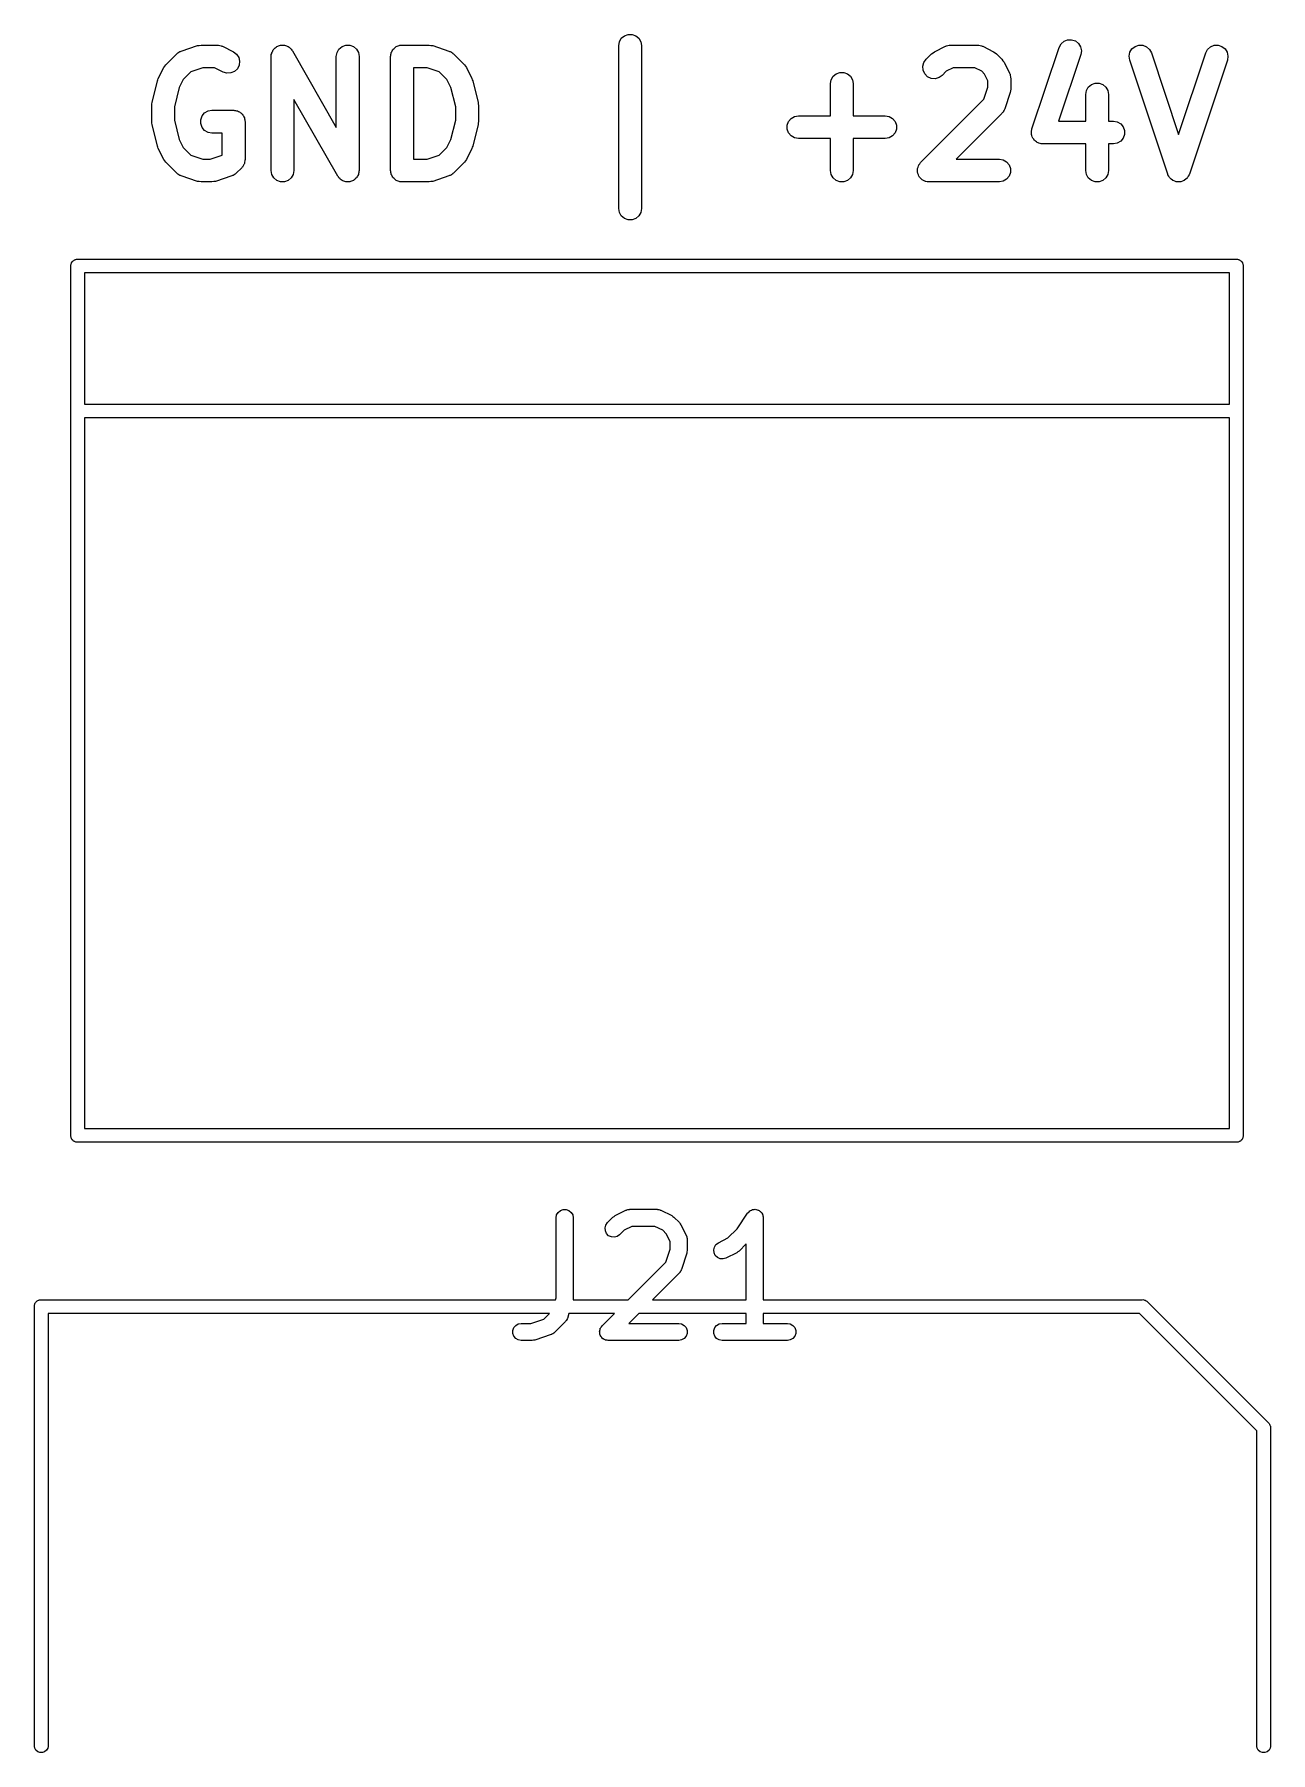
# Model space of a CAD drawing. Extents: x 100.8 to 195, y -113.5 to -35.1.
# Drawn here: x 129.2 to 140.04, y -50.62 to -35.56 of the extents above; entities that cross this region are included whole.
import ezdxf

# ---------------------------------------------------------------- set-up
doc = ezdxf.new("R2010")
doc.units = 0
doc.header["$MEASUREMENT"] = 0
doc.layers.add('BLACK', color=7, linetype='CONTINUOUS')

msp = doc.modelspace()

# ---------------------------------------------------------------- linework, layer by layer
at = {"layer": 'BLACK', "linetype": 'CONTINUOUS'}
for p, q in [((130.487, -35.7051), (130.63, -35.6575)), ((130.63, -35.6575), (130.646, -35.6552)), ((130.646, -35.6552), (130.662, -35.6524)), ((130.662, -35.6524), (130.805, -35.6524)), ((130.805, -35.6524), (130.81, -35.6534)), ((130.81, -35.6534), (130.816, -35.653)), ((130.816, -35.653), (130.827, -35.6564)), ((130.827, -35.6564), (130.839, -35.6584)), ((130.839, -35.6584), (130.844, -35.6613)), ((130.844, -35.6613), (130.849, -35.6629)), ((130.849, -35.6629), (130.945, -35.7106)), ((131.295, -35.6955), (131.3, -35.6881)), ((131.3, -35.6881), (131.306, -35.6823)), ((131.306, -35.6823), (131.312, -35.6755)), ((131.312, -35.6755), (131.32, -35.6713)), ((131.32, -35.6713), (131.326, -35.6658)), ((131.326, -35.6658), (131.335, -35.6627)), ((131.335, -35.6627), (131.342, -35.6583)), ((131.342, -35.6583), (131.351, -35.6568)), ((131.351, -35.6568), (131.359, -35.6539)), ((131.359, -35.6539), (131.368, -35.6539)), ((131.368, -35.6539), (131.377, -35.6524)), ((131.377, -35.6524), (131.385, -35.6539)), ((131.385, -35.6539), (131.394, -35.6539)), ((131.394, -35.6539), (131.402, -35.657)), ((131.402, -35.657), (131.411, -35.6586)), ((131.411, -35.6586), (131.418, -35.6629)), ((131.418, -35.6629), (131.426, -35.6658)), ((131.426, -35.6658), (131.433, -35.6715)), ((131.433, -35.6715), (131.441, -35.6761)), ((131.441, -35.6761), (131.446, -35.6826)), ((131.446, -35.6826), (131.453, -35.6881)), ((131.453, -35.6881), (131.457, -35.6959)), ((131.854, -35.7182), (131.871, -35.6881)), ((131.871, -35.6881), (131.898, -35.6658)), ((131.898, -35.6658), (131.93, -35.6539)), ((131.93, -35.6539), (131.965, -35.6539)), ((131.965, -35.6539), (131.998, -35.6658)), ((131.998, -35.6658), (132.024, -35.6881)), ((132.024, -35.6881), (132.042, -35.7182)), ((132.343, -35.6957), (132.347, -35.6881)), ((132.347, -35.6881), (132.354, -35.6825)), ((132.354, -35.6825), (132.36, -35.6758)), ((132.36, -35.6758), (132.367, -35.6714)), ((132.367, -35.6714), (132.374, -35.6658)), ((132.374, -35.6658), (132.382, -35.6628)), ((132.382, -35.6628), (132.39, -35.6584)), ((132.39, -35.6584), (132.398, -35.6569)), ((132.398, -35.6569), (132.406, -35.6539)), ((132.406, -35.6539), (132.415, -35.6539)), ((132.415, -35.6539), (132.424, -35.6524)), ((132.424, -35.6524), (132.662, -35.6524)), ((132.662, -35.6524), (132.678, -35.6552)), ((132.678, -35.6552), (132.694, -35.6575)), ((132.694, -35.6575), (132.836, -35.7051)), ((134.324, -35.6571), (134.33, -35.6229)), ((134.324, -37.0857), (134.324, -35.6571)), ((134.33, -35.6229), (134.347, -35.5929)), ((134.347, -35.5929), (134.374, -35.5705)), ((134.374, -35.5705), (134.406, -35.5587)), ((134.406, -35.5587), (134.441, -35.5587)), ((134.441, -35.5587), (134.474, -35.5705)), ((134.474, -35.5705), (134.5, -35.5929)), ((134.5, -35.5929), (134.518, -35.6229)), ((134.518, -35.6229), (134.524, -35.6571)), ((134.524, -35.6571), (134.524, -37.0857)), ((137.093, -35.7106), (137.189, -35.6629)), ((137.189, -35.6629), (137.194, -35.6613)), ((137.194, -35.6613), (137.199, -35.6584)), ((137.199, -35.6584), (137.211, -35.6564)), ((137.211, -35.6564), (137.222, -35.653)), ((137.222, -35.653), (137.228, -35.6534)), ((137.228, -35.6534), (137.233, -35.6524)), ((137.233, -35.6524), (137.471, -35.6524)), ((137.471, -35.6524), (137.477, -35.6534)), ((137.477, -35.6534), (137.483, -35.653)), ((137.483, -35.653), (137.494, -35.6564)), ((137.494, -35.6564), (137.506, -35.6584)), ((137.506, -35.6584), (137.511, -35.6613)), ((137.511, -35.6613), (137.516, -35.6629)), ((137.516, -35.6629), (137.611, -35.7106)), ((137.948, -36.3874), (138.186, -35.6731)), ((138.186, -35.6731), (138.203, -35.6426)), ((138.203, -35.6426), (138.229, -35.6196)), ((138.229, -35.6196), (138.261, -35.6068)), ((138.261, -35.6068), (138.296, -35.6058)), ((138.296, -35.6058), (138.329, -35.6168)), ((138.329, -35.6168), (138.356, -35.6384)), ((138.356, -35.6384), (138.374, -35.668)), ((138.374, -35.668), (138.381, -35.702)), ((138.807, -35.7156), (138.825, -35.686)), ((138.825, -35.686), (138.852, -35.6644)), ((138.852, -35.6644), (138.885, -35.6535)), ((138.885, -35.6535), (138.92, -35.6544)), ((138.92, -35.6544), (138.952, -35.6672)), ((138.952, -35.6672), (138.978, -35.6902)), ((138.978, -35.6902), (138.995, -35.7208)), ((139.472, -35.7208), (139.488, -35.6902)), ((139.488, -35.6902), (139.514, -35.6672)), ((139.514, -35.6672), (139.547, -35.6544)), ((139.547, -35.6544), (139.581, -35.6535)), ((139.581, -35.6535), (139.614, -35.6644)), ((139.614, -35.6644), (139.641, -35.686)), ((139.641, -35.686), (139.66, -35.7156)), ((130.334, -35.8505), (130.344, -35.8377)), ((130.344, -35.8377), (130.353, -35.8245)), ((130.353, -35.8245), (130.448, -35.7293)), ((130.448, -35.7293), (130.453, -35.726)), ((130.453, -35.726), (130.457, -35.7217)), ((130.457, -35.7217), (130.467, -35.7161)), ((130.467, -35.7161), (130.477, -35.7094)), ((130.477, -35.7094), (130.482, -35.7079)), ((130.482, -35.7079), (130.487, -35.7051)), ((130.945, -35.7106), (130.973, -35.7312)), ((130.973, -35.7312), (130.992, -35.7602)), ((130.996, -35.8285), (130.98, -35.8596)), ((130.992, -35.7602), (131, -35.794)), ((131, -35.794), (130.996, -35.8285)), ((131.276, -35.7524), (131.278, -35.7435)), ((131.276, -36.7524), (131.276, -35.7524)), ((131.278, -35.7346), (131.281, -35.7266)), ((131.278, -35.7435), (131.278, -35.7346)), ((131.281, -35.7266), (131.282, -35.7182)), ((131.282, -35.7182), (131.287, -35.7104)), ((131.287, -35.7104), (131.29, -35.702)), ((131.29, -35.702), (131.295, -35.6955)), ((131.457, -35.6959), (131.463, -35.7028)), ((131.463, -35.7028), (131.848, -36.3758)), ((131.848, -35.7524), (131.854, -35.7182)), ((131.848, -36.3758), (131.848, -35.7524)), ((132.042, -35.7182), (132.048, -35.7524)), ((132.048, -35.7524), (132.048, -36.7524)), ((132.324, -35.7524), (132.325, -35.7438)), ((132.324, -36.7524), (132.324, -35.7524)), ((132.325, -35.735), (132.328, -35.7268)), ((132.325, -35.7438), (132.325, -35.735)), ((132.328, -35.7268), (132.33, -35.7182)), ((132.33, -35.7182), (132.334, -35.7106)), ((132.334, -35.7106), (132.337, -35.7024)), ((132.337, -35.7024), (132.343, -35.6957)), ((132.836, -35.7051), (132.841, -35.7079)), ((132.841, -35.7079), (132.847, -35.7094)), ((132.847, -35.7094), (132.857, -35.7161)), ((132.857, -35.7161), (132.867, -35.7217)), ((132.867, -35.7217), (132.871, -35.726)), ((132.871, -35.726), (132.875, -35.7293)), ((132.875, -35.7293), (132.971, -35.8245)), ((132.971, -35.8245), (132.98, -35.8377)), ((132.98, -35.8377), (132.989, -35.8505)), ((136.991, -35.8389), (137, -35.8054)), ((136.994, -35.8735), (136.991, -35.8389)), ((137, -35.8054), (137.02, -35.7769)), ((137.02, -35.7769), (137.067, -35.7293)), ((137.067, -35.7293), (137.081, -35.7201)), ((137.081, -35.7201), (137.093, -35.7106)), ((137.611, -35.7106), (137.624, -35.7201)), ((137.624, -35.7201), (137.637, -35.7293)), ((137.637, -35.7293), (137.685, -35.7769)), ((137.685, -35.7769), (137.694, -35.79)), ((137.694, -35.79), (137.704, -35.8029)), ((137.704, -35.8029), (137.751, -35.8981)), ((138.376, -35.7364), (138.182, -36.319)), ((138.381, -35.702), (138.376, -35.7364)), ((138.8, -35.7496), (138.807, -35.7156)), ((138.805, -35.784), (138.8, -35.7496)), ((139.138, -36.784), (138.805, -35.784)), ((138.995, -35.7208), (139.233, -36.4362)), ((139.233, -36.4362), (139.472, -35.7208)), ((139.662, -35.784), (139.328, -36.784)), ((139.66, -35.7156), (139.667, -35.7496)), ((139.667, -35.7496), (139.662, -35.784)), ((130.232, -36.1567), (130.279, -35.9662)), ((130.279, -35.9662), (130.284, -35.9562)), ((130.284, -35.9562), (130.287, -35.9458)), ((130.287, -35.9458), (130.334, -35.8505)), ((130.506, -35.9545), (130.471, -36.0254)), ((130.573, -35.8874), (130.506, -35.9545)), ((130.678, -35.8524), (130.573, -35.8874)), ((130.781, -35.8524), (130.678, -35.8524)), ((130.855, -35.8894), (130.781, -35.8524)), ((130.889, -35.8993), (130.855, -35.8894)), ((130.923, -35.8973), (130.889, -35.8993)), ((130.955, -35.8835), (130.923, -35.8973)), ((130.98, -35.8596), (130.955, -35.8835)), ((132.524, -35.8524), (132.524, -36.6524)), ((132.646, -35.8524), (132.524, -35.8524)), ((132.751, -35.8874), (132.646, -35.8524)), ((132.818, -35.9545), (132.751, -35.8874)), ((132.853, -36.0254), (132.818, -35.9545)), ((132.989, -35.8505), (133.037, -35.9458)), ((133.037, -35.9458), (133.04, -35.9562)), ((133.04, -35.9562), (133.045, -35.9662)), ((133.045, -35.9662), (133.092, -36.1567)), ((136.181, -35.9905), (136.187, -35.9563)), ((136.181, -36.2714), (136.181, -35.9905)), ((136.187, -35.9563), (136.204, -35.9262)), ((136.204, -35.9262), (136.231, -35.9039)), ((136.231, -35.9039), (136.264, -35.892)), ((136.264, -35.892), (136.298, -35.892)), ((136.298, -35.892), (136.331, -35.9039)), ((136.331, -35.9039), (136.358, -35.9262)), ((136.358, -35.9262), (136.375, -35.9563)), ((136.375, -35.9563), (136.381, -35.9905)), ((136.381, -35.9905), (136.381, -36.2714)), ((137.009, -35.905), (136.994, -35.8735)), ((137.033, -35.9295), (137.009, -35.905)), ((137.065, -35.9442), (137.033, -35.9295)), ((137.099, -35.9472), (137.065, -35.9442)), ((137.133, -35.9382), (137.099, -35.9472)), ((137.161, -35.9183), (137.133, -35.9382)), ((137.197, -35.8822), (137.161, -35.9183)), ((137.257, -35.8524), (137.197, -35.8822)), ((137.448, -35.8524), (137.257, -35.8524)), ((137.507, -35.8822), (137.448, -35.8524)), ((137.532, -35.9069), (137.507, -35.8822)), ((137.562, -35.9665), (137.532, -35.9069)), ((137.562, -36.0219), (137.562, -35.9665)), ((137.751, -35.8981), (137.753, -35.9037)), ((137.753, -35.9037), (137.756, -35.9087)), ((137.756, -35.9087), (137.758, -35.9202)), ((137.758, -35.9202), (137.761, -35.9314)), ((137.761, -35.9314), (137.761, -35.9372)), ((137.761, -35.9372), (137.762, -35.9429)), ((137.762, -35.9429), (137.762, -36.0381)), ((138.469, -35.9991), (138.502, -35.9872)), ((138.502, -35.9872), (138.536, -35.9872)), ((138.536, -35.9872), (138.569, -35.9991)), ((130.471, -36.0254), (130.429, -36.1933)), ((131.861, -36.802), (131.476, -36.1289)), ((131.476, -36.1289), (131.476, -36.7524)), ((132.895, -36.1933), (132.853, -36.0254)), ((136.972, -36.6817), (137.527, -36.1269)), ((137.527, -36.1269), (137.562, -36.0219)), ((137.757, -36.0697), (137.709, -36.2126)), ((137.759, -36.0539), (137.757, -36.0697)), ((137.762, -36.0381), (137.759, -36.0539)), ((138.419, -36.0857), (138.425, -36.0515)), ((138.419, -36.319), (138.419, -36.0857)), ((138.425, -36.0515), (138.442, -36.0214)), ((138.442, -36.0214), (138.469, -35.9991)), ((138.569, -35.9991), (138.596, -36.0214)), ((138.596, -36.0214), (138.613, -36.0515)), ((138.613, -36.0515), (138.619, -36.0857)), ((138.619, -36.0857), (138.619, -36.319)), ((130.229, -36.181), (130.231, -36.1689)), ((130.229, -36.3238), (130.229, -36.181)), ((130.231, -36.1689), (130.232, -36.1567)), ((130.429, -36.1933), (130.429, -36.3115)), ((130.659, -36.3064), (130.671, -36.2738)), ((130.671, -36.2738), (130.693, -36.2472)), ((130.693, -36.2472), (130.723, -36.2298)), ((130.723, -36.2298), (130.757, -36.2238)), ((130.757, -36.2238), (130.948, -36.2238)), ((130.948, -36.2238), (130.956, -36.2253)), ((130.956, -36.2253), (130.965, -36.2253)), ((130.965, -36.2253), (130.973, -36.2283)), ((130.973, -36.2283), (130.982, -36.2298)), ((130.982, -36.2298), (130.989, -36.2342)), ((130.989, -36.2342), (130.998, -36.2372)), ((130.998, -36.2372), (131.004, -36.2428)), ((131.004, -36.2428), (131.012, -36.2472)), ((131.012, -36.2472), (131.018, -36.2539)), ((131.018, -36.2539), (131.024, -36.2595)), ((131.024, -36.2595), (131.029, -36.2671)), ((131.029, -36.2671), (131.034, -36.2738)), ((131.034, -36.2738), (131.037, -36.282)), ((131.037, -36.282), (131.042, -36.2896)), ((131.042, -36.2896), (131.043, -36.2982)), ((132.895, -36.3115), (132.895, -36.1933)), ((133.092, -36.1567), (133.093, -36.1689)), ((133.093, -36.1689), (133.095, -36.181)), ((133.095, -36.181), (133.095, -36.3238)), ((135.813, -36.3214), (135.836, -36.2948)), ((135.836, -36.2948), (135.866, -36.2775)), ((135.866, -36.2775), (135.9, -36.2714)), ((135.9, -36.2714), (136.181, -36.2714)), ((136.381, -36.2714), (136.662, -36.2714)), ((136.662, -36.2714), (136.696, -36.2775)), ((136.696, -36.2775), (136.726, -36.2948)), ((136.726, -36.2948), (136.749, -36.3214)), ((137.685, -36.2517), (137.284, -36.6524)), ((137.688, -36.2469), (137.685, -36.2517)), ((137.693, -36.2431), (137.688, -36.2469)), ((137.698, -36.2328), (137.693, -36.2431)), ((137.705, -36.2232), (137.698, -36.2328)), ((137.706, -36.2176), (137.705, -36.2232)), ((137.709, -36.2126), (137.706, -36.2176)), ((130.231, -36.3359), (130.229, -36.3238)), ((130.232, -36.3481), (130.231, -36.3359)), ((130.279, -36.5385), (130.232, -36.3481)), ((130.429, -36.3115), (130.471, -36.4794)), ((130.659, -36.3412), (130.659, -36.3064)), ((130.671, -36.3738), (130.659, -36.3412)), ((130.693, -36.4004), (130.671, -36.3738)), ((130.723, -36.4178), (130.693, -36.4004)), ((130.757, -36.4238), (130.723, -36.4178)), ((130.848, -36.4238), (130.757, -36.4238)), ((130.848, -36.6157), (130.848, -36.4238)), ((131.043, -36.2982), (131.046, -36.3064)), ((131.046, -36.3064), (131.046, -36.3152)), ((131.046, -36.3152), (131.048, -36.3238)), ((131.048, -36.3238), (131.048, -36.6571)), ((132.853, -36.4794), (132.895, -36.3115)), ((133.092, -36.3481), (133.045, -36.5385)), ((133.093, -36.3359), (133.092, -36.3481)), ((133.095, -36.3238), (133.093, -36.3359)), ((135.802, -36.3541), (135.813, -36.3214)), ((135.802, -36.3888), (135.802, -36.3541)), ((135.813, -36.4214), (135.802, -36.3888)), ((135.836, -36.448), (135.813, -36.4214)), ((135.866, -36.4654), (135.836, -36.448)), ((136.726, -36.448), (136.696, -36.4654)), ((136.749, -36.4214), (136.726, -36.448)), ((136.749, -36.3214), (136.76, -36.3541)), ((136.76, -36.3888), (136.749, -36.4214)), ((136.76, -36.3541), (136.76, -36.3888)), ((137.943, -36.4218), (137.944, -36.4118)), ((137.944, -36.429), (137.943, -36.4218)), ((137.944, -36.4017), (137.947, -36.3947)), ((137.944, -36.4118), (137.944, -36.4017)), ((137.944, -36.4364), (137.944, -36.429)), ((137.948, -36.4459), (137.944, -36.4364)), ((137.947, -36.3947), (137.948, -36.3874)), ((137.95, -36.4558), (137.948, -36.4459)), ((138.182, -36.319), (138.419, -36.319)), ((138.619, -36.319), (138.662, -36.319)), ((138.662, -36.319), (138.696, -36.3251)), ((138.696, -36.3251), (138.726, -36.3424)), ((138.726, -36.3424), (138.749, -36.369)), ((138.749, -36.369), (138.76, -36.4017)), ((138.76, -36.4364), (138.749, -36.469)), ((138.76, -36.4017), (138.76, -36.4364)), ((130.284, -36.5485), (130.279, -36.5385)), ((130.287, -36.559), (130.284, -36.5485)), ((130.334, -36.6542), (130.287, -36.559)), ((130.471, -36.4794), (130.506, -36.5503)), ((130.506, -36.5503), (130.573, -36.6174)), ((132.751, -36.6174), (132.818, -36.5503)), ((132.818, -36.5503), (132.853, -36.4794)), ((133.037, -36.559), (132.989, -36.6542)), ((133.04, -36.5485), (133.037, -36.559)), ((133.045, -36.5385), (133.04, -36.5485)), ((135.9, -36.4714), (135.866, -36.4654)), ((136.181, -36.4714), (135.9, -36.4714)), ((136.181, -36.7524), (136.181, -36.4714)), ((136.662, -36.4714), (136.381, -36.4714)), ((136.381, -36.4714), (136.381, -36.7524)), ((136.696, -36.4654), (136.662, -36.4714)), ((137.954, -36.4621), (137.95, -36.4558)), ((137.956, -36.469), (137.954, -36.4621)), ((137.963, -36.4768), (137.956, -36.469)), ((137.968, -36.4854), (137.963, -36.4768)), ((137.974, -36.49), (137.968, -36.4854)), ((137.979, -36.4957), (137.974, -36.49)), ((137.987, -36.5007), (137.979, -36.4957)), ((137.995, -36.507), (137.987, -36.5007)), ((138.002, -36.5093), (137.995, -36.507)), ((138.009, -36.513), (138.002, -36.5093)), ((138.019, -36.5148), (138.009, -36.513)), ((138.028, -36.518), (138.019, -36.5148)), ((138.036, -36.5178), (138.028, -36.518)), ((138.043, -36.519), (138.036, -36.5178)), ((138.419, -36.519), (138.043, -36.519)), ((138.419, -36.7524), (138.419, -36.519)), ((138.662, -36.519), (138.619, -36.519)), ((138.619, -36.519), (138.619, -36.7524)), ((138.696, -36.513), (138.662, -36.519)), ((138.726, -36.4957), (138.696, -36.513)), ((138.749, -36.469), (138.726, -36.4957)), ((130.344, -36.6671), (130.334, -36.6542)), ((130.353, -36.6802), (130.344, -36.6671)), ((130.448, -36.7755), (130.353, -36.6802)), ((130.573, -36.6174), (130.678, -36.6524)), ((130.678, -36.6524), (130.741, -36.6524)), ((130.741, -36.6524), (130.846, -36.6174)), ((130.846, -36.6174), (130.848, -36.6157)), ((131.018, -36.7279), (130.971, -36.7755)), ((131.021, -36.7242), (131.018, -36.7279)), ((131.024, -36.7214), (131.021, -36.7242)), ((131.031, -36.7101), (131.024, -36.7214)), ((131.038, -36.6994), (131.031, -36.7101)), ((131.039, -36.6952), (131.038, -36.6994)), ((131.042, -36.6913), (131.039, -36.6952)), ((131.044, -36.6785), (131.042, -36.6913)), ((131.047, -36.6659), (131.044, -36.6785)), ((131.048, -36.6571), (131.047, -36.6615)), ((131.047, -36.6615), (131.047, -36.6659)), ((132.524, -36.6524), (132.646, -36.6524)), ((132.646, -36.6524), (132.751, -36.6174)), ((132.971, -36.6802), (132.875, -36.7755)), ((132.98, -36.6671), (132.971, -36.6802)), ((132.989, -36.6542), (132.98, -36.6671)), ((136.943, -36.7437), (136.944, -36.7394)), ((136.944, -36.7567), (136.943, -36.7437)), ((136.944, -36.735), (136.949, -36.7227)), ((136.944, -36.7394), (136.944, -36.735)), ((136.949, -36.7227), (136.952, -36.7101)), ((136.952, -36.7101), (136.955, -36.7065)), ((136.955, -36.7065), (136.956, -36.7024)), ((136.956, -36.7024), (136.965, -36.6924)), ((136.965, -36.6924), (136.972, -36.6817)), ((137.284, -36.6524), (137.662, -36.6524)), ((137.662, -36.6524), (137.696, -36.6584)), ((137.696, -36.6584), (137.726, -36.6758)), ((137.726, -36.6758), (137.749, -36.7024)), ((137.749, -36.7024), (137.76, -36.735)), ((137.76, -36.735), (137.76, -36.7697)), ((130.453, -36.7788), (130.448, -36.7755)), ((130.457, -36.7831), (130.453, -36.7788)), ((130.467, -36.7887), (130.457, -36.7831)), ((130.477, -36.7954), (130.467, -36.7887)), ((130.482, -36.7969), (130.477, -36.7954)), ((130.487, -36.7996), (130.482, -36.7969)), ((130.63, -36.8472), (130.487, -36.7996)), ((130.646, -36.8496), (130.63, -36.8472)), ((130.662, -36.8524), (130.646, -36.8496)), ((130.757, -36.8524), (130.662, -36.8524)), ((130.773, -36.8496), (130.757, -36.8524)), ((130.789, -36.8472), (130.773, -36.8496)), ((130.932, -36.7996), (130.789, -36.8472)), ((130.937, -36.7969), (130.932, -36.7996)), ((130.942, -36.7954), (130.937, -36.7969)), ((130.952, -36.7887), (130.942, -36.7954)), ((130.962, -36.7831), (130.952, -36.7887)), ((130.966, -36.7788), (130.962, -36.7831)), ((130.971, -36.7755), (130.966, -36.7788)), ((131.282, -36.7866), (131.276, -36.7524)), ((131.3, -36.8167), (131.282, -36.7866)), ((131.326, -36.839), (131.3, -36.8167)), ((131.359, -36.8509), (131.326, -36.839)), ((131.394, -36.8509), (131.359, -36.8509)), ((131.426, -36.839), (131.394, -36.8509)), ((131.453, -36.8167), (131.426, -36.839)), ((131.47, -36.7866), (131.453, -36.8167)), ((131.476, -36.7524), (131.47, -36.7866)), ((131.867, -36.8089), (131.861, -36.802)), ((131.871, -36.8167), (131.867, -36.8089)), ((131.878, -36.8221), (131.871, -36.8167)), ((131.883, -36.8287), (131.878, -36.8221)), ((131.891, -36.8332), (131.883, -36.8287)), ((131.898, -36.839), (131.891, -36.8332)), ((131.906, -36.8419), (131.898, -36.839)), ((131.913, -36.8462), (131.906, -36.8419)), ((131.922, -36.8478), (131.913, -36.8462)), ((131.93, -36.8509), (131.922, -36.8478)), ((131.939, -36.8509), (131.93, -36.8509)), ((131.947, -36.8524), (131.939, -36.8509)), ((131.956, -36.8509), (131.947, -36.8524)), ((131.965, -36.8509), (131.956, -36.8509)), ((131.973, -36.8479), (131.965, -36.8509)), ((131.981, -36.8465), (131.973, -36.8479)), ((131.989, -36.8421), (131.981, -36.8465)), ((131.998, -36.839), (131.989, -36.8421)), ((132.004, -36.8335), (131.998, -36.839)), ((132.012, -36.8293), (132.004, -36.8335)), ((132.017, -36.8224), (132.012, -36.8293)), ((132.024, -36.8167), (132.017, -36.8224)), ((132.028, -36.8093), (132.024, -36.8167)), ((132.034, -36.8028), (132.028, -36.8093)), ((132.037, -36.7944), (132.034, -36.8028)), ((132.042, -36.7866), (132.037, -36.7944)), ((132.043, -36.7782), (132.042, -36.7866)), ((132.046, -36.7702), (132.043, -36.7782)), ((132.048, -36.7524), (132.046, -36.7612)), ((132.046, -36.7612), (132.046, -36.7702)), ((132.325, -36.761), (132.324, -36.7524)), ((132.325, -36.7697), (132.325, -36.761)), ((132.328, -36.778), (132.325, -36.7697)), ((132.33, -36.7866), (132.328, -36.778)), ((132.334, -36.7942), (132.33, -36.7866)), ((132.337, -36.8024), (132.334, -36.7942)), ((132.343, -36.8091), (132.337, -36.8024)), ((132.347, -36.8167), (132.343, -36.8091)), ((132.354, -36.8223), (132.347, -36.8167)), ((132.36, -36.829), (132.354, -36.8223)), ((132.367, -36.8334), (132.36, -36.829)), ((132.374, -36.839), (132.367, -36.8334)), ((132.382, -36.842), (132.374, -36.839)), ((132.39, -36.8463), (132.382, -36.842)), ((132.398, -36.8479), (132.39, -36.8463)), ((132.406, -36.8509), (132.398, -36.8479)), ((132.415, -36.8509), (132.406, -36.8509)), ((132.424, -36.8524), (132.415, -36.8509)), ((132.662, -36.8524), (132.424, -36.8524)), ((132.678, -36.8496), (132.662, -36.8524)), ((132.694, -36.8472), (132.678, -36.8496)), ((132.836, -36.7996), (132.694, -36.8472)), ((132.841, -36.7969), (132.836, -36.7996)), ((132.847, -36.7954), (132.841, -36.7969)), ((132.857, -36.7887), (132.847, -36.7954)), ((132.867, -36.7831), (132.857, -36.7887)), ((132.871, -36.7788), (132.867, -36.7831)), ((132.875, -36.7755), (132.871, -36.7788)), ((136.187, -36.7866), (136.181, -36.7524)), ((136.204, -36.8167), (136.187, -36.7866)), ((136.231, -36.839), (136.204, -36.8167)), ((136.264, -36.8509), (136.231, -36.839)), ((136.298, -36.8509), (136.264, -36.8509)), ((136.331, -36.839), (136.298, -36.8509)), ((136.358, -36.8167), (136.331, -36.839)), ((136.375, -36.7866), (136.358, -36.8167)), ((136.381, -36.7524), (136.375, -36.7866)), ((136.944, -36.7697), (136.944, -36.7567)), ((136.946, -36.7739), (136.944, -36.7697)), ((136.946, -36.7783), (136.946, -36.7739)), ((136.952, -36.7901), (136.946, -36.7783)), ((136.956, -36.8024), (136.952, -36.7901)), ((136.959, -36.8058), (136.956, -36.8024)), ((136.961, -36.8097), (136.959, -36.8058)), ((136.97, -36.819), (136.961, -36.8097)), ((136.979, -36.829), (136.97, -36.819)), ((136.982, -36.8312), (136.979, -36.829)), ((136.985, -36.8343), (136.982, -36.8312)), ((136.997, -36.8398), (136.985, -36.8343)), ((137.009, -36.8463), (136.997, -36.8398)), ((137.013, -36.8471), (137.009, -36.8463)), ((137.017, -36.849), (137.013, -36.8471)), ((137.03, -36.8501), (137.017, -36.849)), ((137.043, -36.8524), (137.03, -36.8501)), ((137.662, -36.8524), (137.043, -36.8524)), ((137.696, -36.8463), (137.662, -36.8524)), ((137.726, -36.829), (137.696, -36.8463)), ((137.749, -36.8024), (137.726, -36.829)), ((137.76, -36.7697), (137.749, -36.8024)), ((138.425, -36.7866), (138.419, -36.7524)), ((138.442, -36.8167), (138.425, -36.7866)), ((138.469, -36.839), (138.442, -36.8167)), ((138.502, -36.8509), (138.469, -36.839)), ((138.536, -36.8509), (138.502, -36.8509)), ((138.569, -36.839), (138.536, -36.8509)), ((138.596, -36.8167), (138.569, -36.839)), ((138.613, -36.7866), (138.596, -36.8167)), ((138.619, -36.7524), (138.613, -36.7866)), ((139.14, -36.7864), (139.138, -36.784)), ((139.14, -36.7891), (139.14, -36.7864)), ((139.148, -36.8016), (139.14, -36.7891)), ((139.155, -36.8145), (139.148, -36.8016)), ((139.157, -36.8164), (139.155, -36.8145)), ((139.159, -36.8187), (139.157, -36.8164)), ((139.17, -36.8279), (139.159, -36.8187)), ((139.181, -36.8376), (139.17, -36.8279)), ((139.184, -36.8386), (139.181, -36.8376)), ((139.186, -36.8403), (139.184, -36.8386)), ((139.2, -36.845), (139.186, -36.8403)), ((139.213, -36.8503), (139.2, -36.845)), ((139.216, -36.8504), (139.213, -36.8503)), ((139.219, -36.8513), (139.216, -36.8504)), ((139.233, -36.8509), (139.219, -36.8513)), ((139.248, -36.8513), (139.233, -36.8509)), ((139.251, -36.8504), (139.248, -36.8513)), ((139.253, -36.8503), (139.251, -36.8504)), ((139.267, -36.845), (139.253, -36.8503)), ((139.281, -36.8403), (139.267, -36.845)), ((139.283, -36.8386), (139.281, -36.8403)), ((139.286, -36.8376), (139.283, -36.8386)), ((139.297, -36.8279), (139.286, -36.8376)), ((139.308, -36.8187), (139.297, -36.8279)), ((139.31, -36.8164), (139.308, -36.8187)), ((139.312, -36.8145), (139.31, -36.8164)), ((139.319, -36.8016), (139.312, -36.8145)), ((139.326, -36.7891), (139.319, -36.8016)), ((139.327, -36.7864), (139.326, -36.7891)), ((139.328, -36.784), (139.327, -36.7864)), ((134.33, -37.1199), (134.324, -37.0857)), ((134.347, -37.15), (134.33, -37.1199)), ((134.374, -37.1723), (134.347, -37.15)), ((134.406, -37.1842), (134.374, -37.1723)), ((134.441, -37.1842), (134.406, -37.1842)), ((134.474, -37.1723), (134.441, -37.1842)), ((134.5, -37.15), (134.474, -37.1723)), ((134.518, -37.1199), (134.5, -37.15)), ((134.524, -37.0857), (134.518, -37.1199)), ((129.52, -37.5794), (129.522, -37.5744)), ((129.52, -37.5847), (129.52, -37.5794)), ((129.52, -37.5848), (129.52, -37.5847)), ((129.52, -45.1994), (129.52, -37.5848)), ((129.522, -37.5744), (129.523, -37.5692)), ((129.523, -37.5692), (129.525, -37.5645)), ((129.525, -37.5645), (129.527, -37.5595)), ((129.527, -37.5595), (129.531, -37.5555)), ((129.531, -37.5555), (129.533, -37.5508)), ((129.533, -37.5508), (129.537, -37.5474)), ((129.537, -37.5474), (129.541, -37.5433)), ((129.541, -37.5433), (129.545, -37.5407)), ((129.545, -37.5407), (129.55, -37.5372)), ((129.55, -37.5372), (129.555, -37.5354)), ((129.555, -37.5354), (129.559, -37.5327)), ((129.559, -37.5327), (129.564, -37.5318)), ((129.564, -37.5318), (129.569, -37.53)), ((129.569, -37.53), (129.575, -37.53)), ((129.575, -37.53), (129.575, -37.53)), ((129.575, -37.53), (139.745, -37.53)), ((129.64, -37.65), (129.64, -38.8)), ((139.68, -37.65), (129.64, -37.65)), ((139.68, -38.8), (139.68, -37.65)), ((139.745, -37.53), (139.751, -37.53)), ((139.745, -37.53), (139.745, -37.53)), ((139.751, -37.53), (139.756, -37.5318)), ((139.756, -37.5318), (139.761, -37.5327)), ((139.761, -37.5327), (139.765, -37.5354)), ((139.765, -37.5354), (139.77, -37.5372)), ((139.77, -37.5372), (139.775, -37.5407)), ((139.775, -37.5407), (139.779, -37.5433)), ((139.779, -37.5433), (139.783, -37.5474)), ((139.783, -37.5474), (139.787, -37.5508)), ((139.787, -37.5508), (139.789, -37.5555)), ((139.789, -37.5555), (139.793, -37.5595)), ((139.793, -37.5595), (139.795, -37.5645)), ((139.795, -37.5645), (139.797, -37.5692)), ((139.797, -37.5692), (139.798, -37.5744)), ((139.798, -37.5744), (139.8, -37.5794)), ((139.8, -37.5794), (139.8, -37.5847)), ((139.8, -37.5847), (139.8, -37.5848)), ((139.8, -37.5848), (139.8, -45.2152)), ((129.64, -38.8), (139.68, -38.8)), ((129.64, -38.92), (129.64, -45.15)), ((139.68, -38.92), (129.64, -38.92)), ((139.68, -45.15), (139.68, -38.92)), ((129.64, -45.15), (139.68, -45.15)), ((129.52, -45.2206), (129.52, -45.1994)), ((129.522, -45.2256), (129.52, -45.2206)), ((129.523, -45.2308), (129.522, -45.2256)), ((129.525, -45.2355), (129.523, -45.2308)), ((129.527, -45.2405), (129.525, -45.2355)), ((129.531, -45.2445), (129.527, -45.2405)), ((129.533, -45.2492), (129.531, -45.2445)), ((129.537, -45.2526), (129.533, -45.2492)), ((129.541, -45.2567), (129.537, -45.2526)), ((129.545, -45.2593), (129.541, -45.2567)), ((129.55, -45.2628), (129.545, -45.2593)), ((129.555, -45.2646), (129.55, -45.2628)), ((129.559, -45.2673), (129.555, -45.2646)), ((129.564, -45.2682), (129.559, -45.2673)), ((129.569, -45.27), (129.564, -45.2682)), ((129.575, -45.27), (129.569, -45.27)), ((139.745, -45.27), (129.575, -45.27)), ((129.575, -45.27), (129.575, -45.27)), ((139.751, -45.27), (139.745, -45.27)), ((139.745, -45.27), (139.745, -45.27)), ((139.756, -45.2682), (139.751, -45.27)), ((139.761, -45.2673), (139.756, -45.2682)), ((139.765, -45.2646), (139.761, -45.2673)), ((139.77, -45.2628), (139.765, -45.2646)), ((139.775, -45.2593), (139.77, -45.2628)), ((139.779, -45.2567), (139.775, -45.2593)), ((139.783, -45.2526), (139.779, -45.2567)), ((139.787, -45.2492), (139.783, -45.2526)), ((139.789, -45.2445), (139.787, -45.2492)), ((139.793, -45.2405), (139.789, -45.2445)), ((139.795, -45.2355), (139.793, -45.2405)), ((139.797, -45.2308), (139.795, -45.2355)), ((139.798, -45.2256), (139.797, -45.2308)), ((139.8, -45.2206), (139.798, -45.2256)), ((139.8, -45.2152), (139.8, -45.2153)), ((139.8, -45.2153), (139.8, -45.2206)), ((133.775, -45.9324), (133.78, -45.9067)), ((133.775, -46.6345), (133.775, -45.9324)), ((133.78, -45.9067), (133.793, -45.8842)), ((133.793, -45.8842), (133.813, -45.8674)), ((133.813, -45.8674), (133.837, -45.8585)), ((133.837, -45.8585), (133.863, -45.8585)), ((133.863, -45.8585), (133.888, -45.8674)), ((133.888, -45.8674), (133.908, -45.8842)), ((133.908, -45.8842), (133.921, -45.9067)), ((133.921, -45.9067), (133.925, -45.9324)), ((133.925, -45.9324), (133.925, -46.6467)), ((134.226, -45.9746), (134.274, -45.927)), ((134.274, -45.927), (134.283, -45.9201)), ((134.283, -45.9201), (134.293, -45.9129)), ((134.293, -45.9129), (134.388, -45.8653)), ((134.388, -45.8653), (134.393, -45.8641)), ((134.393, -45.8641), (134.396, -45.8619)), ((134.396, -45.8619), (134.405, -45.8604)), ((134.405, -45.8604), (134.413, -45.8579)), ((134.413, -45.8579), (134.418, -45.8581)), ((134.418, -45.8581), (134.422, -45.8574)), ((134.422, -45.8574), (134.66, -45.8574)), ((134.66, -45.8574), (134.664, -45.8581)), ((134.664, -45.8581), (134.669, -45.8579)), ((134.669, -45.8579), (134.677, -45.8604)), ((134.677, -45.8604), (134.686, -45.8619)), ((134.686, -45.8619), (134.689, -45.8641)), ((134.689, -45.8641), (134.694, -45.8653)), ((134.694, -45.8653), (134.789, -45.9129)), ((134.789, -45.9129), (134.798, -45.9201)), ((134.798, -45.9201), (134.808, -45.927)), ((134.808, -45.927), (134.856, -45.9746)), ((135.364, -46.0275), (135.455, -45.8908)), ((135.455, -45.8908), (135.458, -45.8878)), ((135.458, -45.8878), (135.46, -45.8842)), ((135.46, -45.8842), (135.467, -45.8784)), ((135.467, -45.8784), (135.473, -45.8719)), ((135.473, -45.8719), (135.476, -45.8701)), ((135.476, -45.8701), (135.48, -45.8674)), ((135.48, -45.8674), (135.488, -45.8644)), ((135.488, -45.8644), (135.496, -45.8604)), ((135.496, -45.8604), (135.5, -45.8599)), ((135.5, -45.8599), (135.504, -45.8585)), ((135.504, -45.8585), (135.513, -45.8585)), ((135.513, -45.8585), (135.522, -45.8575)), ((135.522, -45.8575), (135.526, -45.8585)), ((135.526, -45.8585), (135.53, -45.8585)), ((135.53, -45.8585), (135.539, -45.8616)), ((135.539, -45.8616), (135.547, -45.8637)), ((135.547, -45.8637), (135.551, -45.866)), ((135.551, -45.866), (135.555, -45.8674)), ((135.555, -45.8674), (135.561, -45.8732)), ((135.561, -45.8732), (135.569, -45.8781)), ((135.569, -45.8781), (135.571, -45.8815)), ((135.571, -45.8815), (135.575, -45.8842)), ((135.575, -45.8842), (135.579, -45.8919)), ((135.579, -45.8919), (135.584, -45.8991)), ((135.584, -45.8991), (135.586, -45.9031)), ((135.586, -45.9031), (135.588, -45.9067)), ((135.588, -45.9067), (135.589, -45.9155)), ((135.589, -45.9155), (135.592, -45.9241)), ((135.592, -45.9241), (135.591, -45.9283)), ((135.591, -45.9283), (135.592, -45.9324)), ((135.592, -45.9324), (135.592, -46.65)), ((134.204, -46.0211), (134.211, -45.9959)), ((134.207, -46.047), (134.204, -46.0211)), ((134.218, -46.0706), (134.207, -46.047)), ((134.211, -45.9959), (134.226, -45.9746)), ((134.236, -46.0891), (134.218, -46.0706)), ((134.332, -46.0807), (134.311, -46.0956)), ((134.371, -46.0416), (134.332, -46.0807)), ((134.44, -46.0074), (134.371, -46.0416)), ((134.642, -46.0074), (134.44, -46.0074)), ((134.711, -46.0416), (134.642, -46.0074)), ((134.741, -46.072), (134.711, -46.0416)), ((134.775, -46.1406), (134.741, -46.072)), ((134.856, -45.9746), (134.863, -45.9844)), ((134.863, -45.9844), (134.87, -45.9941)), ((134.87, -45.9941), (134.918, -46.0893)), ((135.282, -46.1088), (135.364, -46.0275)), ((134.26, -46.1001), (134.236, -46.0891)), ((134.286, -46.1023), (134.26, -46.1001)), ((134.311, -46.0956), (134.286, -46.1023)), ((134.737, -46.3204), (134.775, -46.2059)), ((134.775, -46.2059), (134.775, -46.1406)), ((134.918, -46.0893), (134.919, -46.0935)), ((134.919, -46.0935), (134.921, -46.0972)), ((134.921, -46.0972), (134.922, -46.1059)), ((134.922, -46.1059), (134.925, -46.1143)), ((134.923, -46.2299), (134.922, -46.2418)), ((134.925, -46.2181), (134.923, -46.2299)), ((134.925, -46.1143), (134.925, -46.1186)), ((134.925, -46.1186), (134.925, -46.1229)), ((134.925, -46.1229), (134.925, -46.2181)), ((135.157, -46.2136), (135.163, -46.1883)), ((135.16, -46.2395), (135.157, -46.2136)), ((135.163, -46.1883), (135.177, -46.1665)), ((135.177, -46.1665), (135.198, -46.151)), ((135.198, -46.151), (135.282, -46.1088)), ((135.36, -46.2376), (135.265, -46.2852)), ((135.37, -46.2304), (135.36, -46.2376)), ((135.38, -46.2235), (135.37, -46.2304)), ((135.442, -46.1611), (135.38, -46.2235)), ((135.442, -46.65), (135.442, -46.1611)), ((134.408, -46.65), (134.737, -46.3204)), ((134.872, -46.3885), (134.871, -46.3926)), ((134.874, -46.3847), (134.872, -46.3885)), ((134.922, -46.2418), (134.874, -46.3847)), ((135.171, -46.2628), (135.16, -46.2395)), ((135.19, -46.2807), (135.171, -46.2628)), ((135.214, -46.291), (135.19, -46.2807)), ((135.24, -46.2926), (135.214, -46.291)), ((135.265, -46.2852), (135.24, -46.2926)), ((134.856, -46.414), (134.62, -46.65)), ((134.858, -46.4104), (134.856, -46.414)), ((134.862, -46.4076), (134.858, -46.4104)), ((134.866, -46.3998), (134.862, -46.4076)), ((134.871, -46.3926), (134.866, -46.3998)), ((129.202, -46.6944), (129.203, -46.6892)), ((129.203, -46.6892), (129.205, -46.6845)), ((129.205, -46.6845), (129.207, -46.6795)), ((129.207, -46.6795), (129.211, -46.6755)), ((129.211, -46.6755), (129.213, -46.6708)), ((129.213, -46.6708), (129.217, -46.6674)), ((129.217, -46.6674), (129.221, -46.6633)), ((129.221, -46.6633), (129.225, -46.6607)), ((129.225, -46.6607), (129.23, -46.6572)), ((129.23, -46.6572), (129.235, -46.6554)), ((129.235, -46.6554), (129.239, -46.6527)), ((129.239, -46.6527), (129.244, -46.6518)), ((129.244, -46.6518), (129.249, -46.65)), ((129.249, -46.65), (129.255, -46.65)), ((129.255, -46.65), (129.255, -46.65)), ((129.255, -46.65), (133.77, -46.65)), ((133.77, -46.65), (133.775, -46.6345)), ((133.925, -46.6467), (133.925, -46.65)), ((133.925, -46.65), (134.408, -46.65)), ((134.62, -46.65), (135.442, -46.65)), ((135.592, -46.65), (138.913, -46.65)), ((138.913, -46.65), (138.921, -46.6493)), ((138.921, -46.6493), (138.929, -46.6514)), ((138.929, -46.6514), (138.936, -46.6527)), ((138.936, -46.6527), (138.939, -46.6541)), ((138.939, -46.6541), (138.941, -46.6548)), ((138.941, -46.6548), (138.948, -46.6593)), ((138.948, -46.6593), (138.955, -46.6633)), ((138.955, -46.6633), (138.96, -46.6694)), ((138.96, -46.6694), (140.021, -47.7302)), ((129.2, -46.6994), (129.202, -46.6944)), ((129.2, -46.7047), (129.2, -46.6994)), ((129.2, -46.7048), (129.2, -46.7047)), ((129.2, -50.5652), (129.2, -46.7048)), ((133.716, -46.77), (129.32, -46.77)), ((129.32, -46.77), (129.32, -50.5652)), ((133.553, -46.8574), (133.667, -46.8192)), ((133.667, -46.8192), (133.716, -46.77)), ((133.858, -46.839), (133.856, -46.8426)), ((133.862, -46.8361), (133.858, -46.839)), ((133.866, -46.8284), (133.862, -46.8361)), ((133.871, -46.8212), (133.866, -46.8284)), ((133.872, -46.817), (133.871, -46.8212)), ((133.874, -46.8132), (133.872, -46.817)), ((133.888, -46.77), (133.874, -46.8132)), ((134.288, -46.77), (133.888, -46.77)), ((134.178, -46.8793), (134.288, -46.77)), ((134.5, -46.77), (134.412, -46.8574)), ((135.442, -46.77), (134.5, -46.77)), ((135.442, -46.8574), (135.442, -46.77)), ((138.891, -46.77), (135.592, -46.77)), ((135.592, -46.77), (135.592, -46.8574)), ((139.92, -47.7993), (138.891, -46.77)), ((133.396, -46.9194), (133.405, -46.8949)), ((133.396, -46.9454), (133.396, -46.9194)), ((133.405, -46.9699), (133.396, -46.9454)), ((133.405, -46.8949), (133.421, -46.8749)), ((133.421, -46.9898), (133.405, -46.9699)), ((133.421, -46.8749), (133.444, -46.8619)), ((133.444, -47.0029), (133.421, -46.9898)), ((133.444, -46.8619), (133.47, -46.8574)), ((133.47, -46.8574), (133.553, -46.8574)), ((133.731, -46.9559), (133.588, -47.0035)), ((133.735, -46.9539), (133.731, -46.9559)), ((133.739, -46.9527), (133.735, -46.9539)), ((133.747, -46.9477), (133.739, -46.9527)), ((133.754, -46.9435), (133.747, -46.9477)), ((133.757, -46.9403), (133.754, -46.9435)), ((133.761, -46.9378), (133.757, -46.9403)), ((133.856, -46.8426), (133.761, -46.9378)), ((134.157, -46.9258), (134.158, -46.9227)), ((134.158, -46.9356), (134.157, -46.9258)), ((134.158, -46.9194), (134.161, -46.9101)), ((134.158, -46.9227), (134.158, -46.9194)), ((134.158, -46.9454), (134.158, -46.9356)), ((134.159, -46.9485), (134.158, -46.9454)), ((134.159, -46.9518), (134.159, -46.9485)), ((134.163, -46.9607), (134.159, -46.9518)), ((134.161, -46.9101), (134.163, -46.9007)), ((134.163, -46.9007), (134.165, -46.898)), ((134.166, -46.9699), (134.163, -46.9607)), ((134.165, -46.898), (134.166, -46.8949)), ((134.166, -46.8949), (134.173, -46.8874)), ((134.169, -46.9724), (134.166, -46.9699)), ((134.17, -46.9754), (134.169, -46.9724)), ((134.177, -46.9823), (134.17, -46.9754)), ((134.173, -46.8874), (134.178, -46.8793)), ((134.183, -46.9898), (134.177, -46.9823)), ((134.186, -46.9915), (134.183, -46.9898)), ((134.412, -46.8574), (134.85, -46.8574)), ((134.85, -46.8574), (134.876, -46.8619)), ((134.876, -46.8619), (134.899, -46.8749)), ((134.899, -46.9898), (134.876, -47.0029)), ((134.899, -46.8749), (134.915, -46.8949)), ((134.915, -46.9699), (134.899, -46.9898)), ((134.915, -46.8949), (134.924, -46.9194)), ((134.924, -46.9454), (134.915, -46.9699)), ((134.924, -46.9194), (134.924, -46.9454)), ((135.158, -46.9194), (135.166, -46.8949)), ((135.158, -46.9454), (135.158, -46.9194)), ((135.166, -46.9699), (135.158, -46.9454)), ((135.166, -46.8949), (135.183, -46.8749)), ((135.183, -46.9898), (135.166, -46.9699)), ((135.183, -46.8749), (135.206, -46.8619)), ((135.206, -47.0029), (135.183, -46.9898)), ((135.206, -46.8619), (135.231, -46.8574)), ((135.231, -46.8574), (135.442, -46.8574)), ((135.592, -46.8574), (135.803, -46.8574)), ((135.803, -46.8574), (135.829, -46.8619)), ((135.829, -46.8619), (135.851, -46.8749)), ((135.851, -46.9898), (135.829, -47.0029)), ((135.851, -46.8749), (135.868, -46.8949)), ((135.868, -46.9699), (135.851, -46.9898)), ((135.868, -46.8949), (135.877, -46.9194)), ((135.877, -46.9454), (135.868, -46.9699)), ((135.877, -46.9194), (135.877, -46.9454)), ((133.47, -47.0074), (133.444, -47.0029)), ((133.565, -47.0074), (133.47, -47.0074)), ((133.577, -47.0053), (133.565, -47.0074)), ((133.588, -47.0035), (133.577, -47.0053)), ((134.188, -46.9938), (134.186, -46.9915)), ((134.197, -46.998), (134.188, -46.9938)), ((134.206, -47.0029), (134.197, -46.998)), ((134.209, -47.0034), (134.206, -47.0029)), ((134.212, -47.0048), (134.209, -47.0034)), ((134.222, -47.0057), (134.212, -47.0048)), ((134.231, -47.0074), (134.222, -47.0057)), ((134.85, -47.0074), (134.231, -47.0074)), ((134.876, -47.0029), (134.85, -47.0074)), ((135.231, -47.0074), (135.206, -47.0029)), ((135.803, -47.0074), (135.231, -47.0074)), ((135.829, -47.0029), (135.803, -47.0074)), ((140.021, -47.7302), (140.027, -47.7353)), ((140.027, -47.7353), (140.031, -47.7422)), ((140.031, -47.7422), (140.035, -47.7487)), ((139.92, -50.5652), (139.92, -47.7993)), ((140.035, -47.7487), (140.036, -47.7513)), ((140.036, -47.7513), (140.037, -47.7536)), ((140.037, -47.7536), (140.039, -47.7614)), ((140.039, -47.7614), (140.041, -47.7691)), ((140.041, -47.7691), (140.04, -47.777)), ((140.04, -47.777), (140.04, -50.5652)), ((129.203, -50.5808), (129.2, -50.5652)), ((129.213, -50.5992), (129.203, -50.5808)), ((129.23, -50.6128), (129.213, -50.5992)), ((129.307, -50.5992), (129.29, -50.6128)), ((129.317, -50.5808), (129.307, -50.5992)), ((129.32, -50.5652), (129.317, -50.5808)), ((139.923, -50.5808), (139.92, -50.5652)), ((139.933, -50.5992), (139.923, -50.5808)), ((139.95, -50.6128), (139.933, -50.5992)), ((140.027, -50.5992), (140.01, -50.6128)), ((140.037, -50.5808), (140.027, -50.5992)), ((140.04, -50.5652), (140.037, -50.5808)), ((129.249, -50.62), (129.23, -50.6128)), ((129.271, -50.62), (129.249, -50.62)), ((129.29, -50.6128), (129.271, -50.62)), ((139.969, -50.62), (139.95, -50.6128)), ((139.991, -50.62), (139.969, -50.62)), ((140.01, -50.6128), (139.991, -50.62))]:
    msp.add_line(p, q, dxfattribs=at)

doc.saveas('drawing.dxf')
